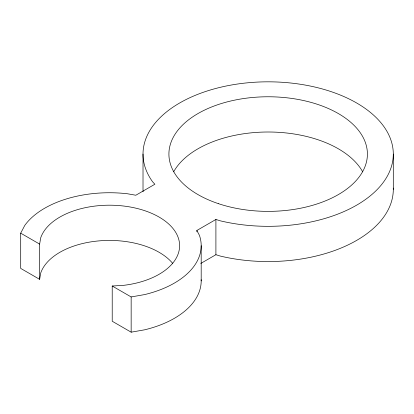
<?xml version="1.0" encoding="UTF-8"?>
<svg xmlns="http://www.w3.org/2000/svg" width="414" height="414" viewBox="0 0 414 414"><rect width="100%" height="100%" fill="white"/><g stroke="black" fill="none" stroke-linecap="round" stroke-linejoin="round"><path stroke-width="0.62" d="M196.862 231.752L196.862 230.469L215.906 219.477L220.269 220.822A125.142 72.248 0 0 0 392.229 163.504A125.142 72.248 0 0 0 251.826 82.443A125.142 72.248 0 0 0 152.543 181.72L154.877 184.24L135.839 195.237L127.383 193.757A91.696 52.94 0 0 0 24.773 225.418L20.7 233.17L20.7 268.407L39.635 279.341L39.635 244.105L40.717 237.781A70.121 40.484 0 0 1 114.078 205.282A70.121 40.484 0 0 1 179.464 243.034A70.121 40.484 0 0 1 123.17 285.386L112.215 286.007L112.215 321.243L131.155 332.178L144.584 329.823A91.696 52.94 0 0 0 201.163 279.693M39.635 279.341L40.717 273.012A70.121 40.484 0 0 1 100.799 240.741A70.121 40.484 0 0 1 172.788 263.49M200.785 263.439L215.906 254.708L220.269 256.059A125.142 72.248 0 0 0 393.284 188.08M112.215 286.007L131.155 296.941L144.584 294.592A91.696 52.94 0 0 0 199.429 235.349L196.862 230.469M20.7 233.17L39.635 244.105M393.3 154.075L393.3 189.307M215.906 219.477L215.906 254.708M201.188 245.678L201.188 280.915M143.016 154.075L143.016 189.307A125.142 72.248 0 0 0 143.089 191.765M131.155 296.941L131.155 332.178M173.642 171.82A99.251 57.303 0 0 1 268.158 132.004A99.251 57.303 0 0 1 362.674 171.82M218.535 203.698A99.251 57.303 0 0 0 367.409 154.075A99.251 57.303 0 0 0 218.535 104.447A99.251 57.303 0 0 0 218.535 203.698"/></g></svg>
